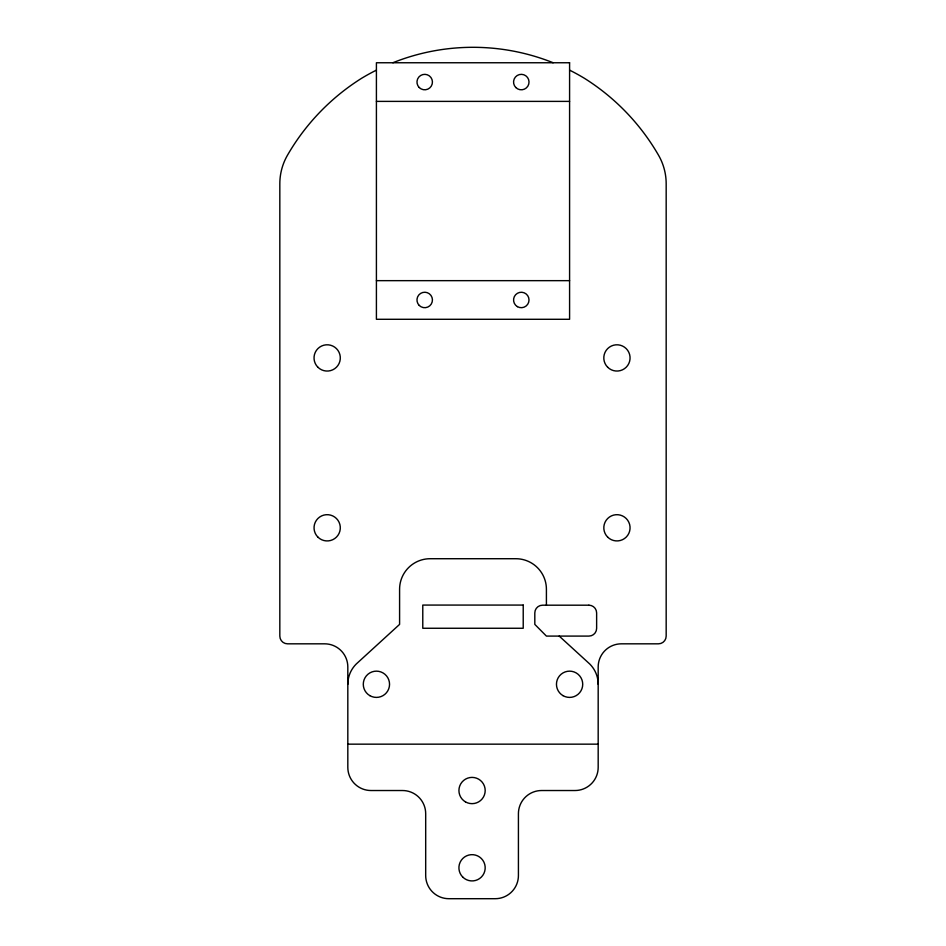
<?xml version="1.0" encoding="UTF-8"?>
<svg xmlns="http://www.w3.org/2000/svg" width="946" height="946" viewBox="0 0 946 946"><rect width="100%" height="100%" fill="white"/><g stroke="black" fill="none" stroke-linecap="round" stroke-linejoin="round"><path stroke-width="1.42" d="M376.413 101.388L569.587 101.388M376.413 280.655L569.587 280.655M347.821 744.159L598.179 744.159M559.204 636.09L589.807 664.057A28.593 28.593 0 0 1 598.179 684.277M546.41 605.192L546.41 589.263A30.544 30.544 0 0 0 515.854 558.719L430.146 558.719A30.544 30.544 0 0 0 399.59 589.263L399.59 624.395L356.193 664.057A28.593 28.593 0 0 0 347.821 684.277M376.366 70.158A215.735 215.735 0 0 0 361.727 78.211A221.754 221.754 0 0 0 287.478 155.215A57.115 57.115 0 0 0 279.827 183.772L279.827 636.09A7.722 7.722 0 0 0 287.549 643.824L324.644 643.824A23.177 23.177 0 0 1 347.821 667.001L347.821 767.336A23.177 23.177 0 0 0 371.009 790.525L402.511 790.525A23.177 23.177 0 0 1 425.688 813.702L425.688 875.523A23.177 23.177 0 0 0 448.877 898.7L495.231 898.7A23.177 23.177 0 0 0 518.42 875.523L518.42 813.702A23.177 23.177 0 0 1 541.597 790.525L574.991 790.525A23.177 23.177 0 0 0 598.179 767.336L598.179 667.001A23.177 23.177 0 0 1 621.356 643.824L658.451 643.824A7.722 7.722 0 0 0 666.173 636.09L666.173 183.772A57.115 57.115 0 0 0 658.522 155.215A221.754 221.754 0 0 0 584.273 78.211A215.735 215.735 0 0 0 569.634 70.158M392.862 62.743A215.735 215.735 0 0 1 553.138 62.743M569.587 62.755L376.413 62.755L376.413 319.287L569.587 319.287L569.587 62.755M523.221 605.073L422.779 605.073L422.779 628.262L523.221 628.262L523.221 605.073M588.909 605.192L542.543 605.192A7.722 7.722 0 0 0 534.809 612.913L534.821 624.395L546.41 636.09L588.909 636.09A7.722 7.722 0 0 0 596.63 628.369L596.63 612.913A7.722 7.722 0 0 0 588.909 605.192M563.024 695.653A13.138 13.138 0 0 0 582.724 684.277A13.138 13.138 0 0 0 563.024 672.902A13.138 13.138 0 0 0 563.024 695.653M369.851 695.653A13.138 13.138 0 0 0 389.551 684.277A13.138 13.138 0 0 0 369.851 672.902A13.138 13.138 0 0 0 369.851 695.653M462.76 877.084A13.138 13.138 0 0 0 484.742 871.195A13.138 13.138 0 0 0 468.648 855.101A13.138 13.138 0 0 0 462.76 877.084M465.491 801.901A13.138 13.138 0 0 0 485.192 790.525A13.138 13.138 0 0 0 465.491 779.149A13.138 13.138 0 0 0 465.491 801.901M419.244 305.44A7.722 7.722 0 0 0 432.168 301.975A7.722 7.722 0 0 0 422.708 292.503A7.722 7.722 0 0 0 419.244 305.44M515.83 87.54A7.722 7.722 0 0 0 528.755 84.076A7.722 7.722 0 0 0 519.295 74.604A7.722 7.722 0 0 0 515.83 87.54M419.244 87.54A7.722 7.722 0 0 0 432.168 84.076A7.722 7.722 0 0 0 422.708 74.604A7.722 7.722 0 0 0 419.244 87.54M517.427 306.658A7.722 7.722 0 0 0 529.015 299.977A7.722 7.722 0 0 0 517.427 293.284A7.722 7.722 0 0 0 517.427 306.658M317.88 537.091A13.138 13.138 0 0 0 339.862 531.203A13.138 13.138 0 0 0 323.769 515.121A13.138 13.138 0 0 0 317.88 537.091M607.651 537.091A13.138 13.138 0 0 0 629.622 531.203A13.138 13.138 0 0 0 613.54 515.121A13.138 13.138 0 0 0 607.651 537.091M607.651 367.214A13.138 13.138 0 0 0 629.622 361.325A13.138 13.138 0 0 0 613.54 345.231A13.138 13.138 0 0 0 607.651 367.214M317.88 367.214A13.138 13.138 0 0 0 339.862 361.325A13.138 13.138 0 0 0 323.769 345.231A13.138 13.138 0 0 0 317.88 367.214"/></g></svg>
